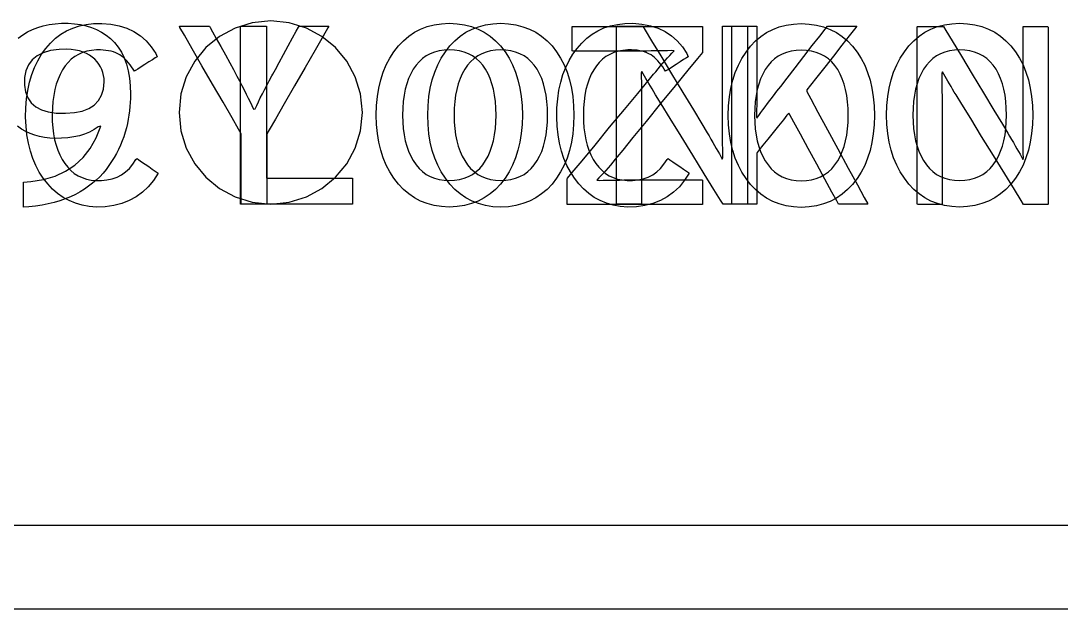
# Model space of a CAD drawing. Extents: x 1 to 47.7, y 0.2 to 35.
# Drawn here: x 21.691 to 22.258, y 8.656 to 8.977 of the extents above; entities that cross this region are included whole.
import ezdxf

# ---------------------------------------------------------------- set-up
doc = ezdxf.new("R2010")
doc.units = 0
doc.header["$MEASUREMENT"] = 0
for name, color, linetype in [('4_1__5U__UP_TO_TWO_IO_BOAR', 7, 'CONTINUOUS'), ('4_2__5U__FRONT_PANEL_W_24_', 7, 'CONTINUOUS'), ('5_1___24__TARGET_LEDS___12', 7, 'CONTINUOUS')]:
    doc.layers.add(name, color=color, linetype=linetype)

msp = doc.modelspace()

# ---------------------------------------------------------------- linework, layer by layer
at = {"layer": '4_1__5U__UP_TO_TWO_IO_BOAR'}
for points in [[(21.82688, 8.87719), (21.83696, 8.87821), (21.84634, 8.88113), (21.85484, 8.88574), (21.86224, 8.89185), (21.86835, 8.89925), (21.87297, 8.90775), (21.87588, 8.91714), (21.8769, 8.92721), (21.87588, 8.93729), (21.87297, 8.94668), (21.86835, 8.95517), (21.86224, 8.96257), (21.85484, 8.96867), (21.84634, 8.97328), (21.83696, 8.97619), (21.82688, 8.97721), (21.8168, 8.97619), (21.80742, 8.97328), (21.79893, 8.96867), (21.79154, 8.96257), (21.78544, 8.95517), (21.78083, 8.94668), (21.77792, 8.93729), (21.77691, 8.92721), (21.77792, 8.91714), (21.78083, 8.90775), (21.78544, 8.89925), (21.79154, 8.89185), (21.79893, 8.88574), (21.80742, 8.88113), (21.8168, 8.87821)], [(22.15613, 8.92559), (22.15595, 8.92042), (22.15549, 8.91549), (22.15474, 8.91082), (22.15371, 8.90639), (22.15238, 8.90222), (22.15077, 8.8983), (22.14887, 8.89462), (22.14669, 8.8912), (22.1442, 8.888), (22.14146, 8.88512), (22.13851, 8.88261), (22.13533, 8.88048), (22.13194, 8.87872), (22.12833, 8.87733), (22.1245, 8.87632), (22.12045, 8.87567), (22.11619, 8.87541), (22.11196, 8.87567), (22.10795, 8.87632), (22.10416, 8.87733), (22.1006, 8.87872), (22.09725, 8.88048), (22.09413, 8.88261), (22.09123, 8.88512), (22.08855, 8.888), (22.08606, 8.8912), (22.08382, 8.89462), (22.08188, 8.8983), (22.08023, 8.90222), (22.07887, 8.90639), (22.07781, 8.91082), (22.07704, 8.91549), (22.07657, 8.92042), (22.07639, 8.92559), (22.07657, 8.93077), (22.07704, 8.9357), (22.07781, 8.94039), (22.07887, 8.94483), (22.08023, 8.94903), (22.08188, 8.95299), (22.08382, 8.9567), (22.08606, 8.96016), (22.08855, 8.96336), (22.09123, 8.9662), (22.09413, 8.96867), (22.09725, 8.97077), (22.1006, 8.9725), (22.10416, 8.97385), (22.10795, 8.97484), (22.11196, 8.97546), (22.11619, 8.97571), (22.12045, 8.97546), (22.1245, 8.97484), (22.12833, 8.97385), (22.13194, 8.9725), (22.13533, 8.97077), (22.13851, 8.96867), (22.14146, 8.9662), (22.1442, 8.96336), (22.14669, 8.96016), (22.14887, 8.9567), (22.15077, 8.95299), (22.15238, 8.94903), (22.15371, 8.94483), (22.15474, 8.94039), (22.15549, 8.9357), (22.15595, 8.93077)], [(21.98856, 8.87697), (21.98856, 8.87748), (21.98856, 8.87886), (21.98856, 8.88085), (21.98856, 8.88318), (21.98856, 8.88561), (21.98856, 8.88787), (21.98856, 8.88971), (21.98856, 8.89087), (21.98871, 8.89132), (21.99135, 8.89452), (21.99664, 8.90091), (22.00372, 8.90946), (22.01171, 8.91912), (22.01977, 8.92886), (22.02703, 8.93763), (22.03262, 8.94439), (22.0357, 8.94811), (22.03681, 8.94945), (22.03815, 8.95105), (22.03947, 8.95259), (22.04076, 8.95409), (22.04203, 8.95554), (22.04328, 8.95693), (22.04449, 8.95828), (22.04569, 8.95957), (22.04685, 8.96082), (22.04532, 8.96094), (22.04328, 8.96089), (22.04117, 8.96085), (22.039, 8.96081), (22.03675, 8.96078), (22.03443, 8.96075), (22.03204, 8.96073), (22.02958, 8.96072), (22.02739, 8.96072), (22.02572, 8.96072), (22.02195, 8.96072), (22.01672, 8.96072), (22.01071, 8.96072), (22.00455, 8.96072), (21.99891, 8.96072), (21.99444, 8.96072), (21.99178, 8.96072), (21.99134, 8.96081), (21.99134, 8.96168), (21.99134, 8.96327), (21.99134, 8.96532), (21.99134, 8.9676), (21.99134, 8.96986), (21.99134, 8.97186), (21.99134, 8.97336), (21.99134, 8.97411), (21.99269, 8.97415), (21.99851, 8.97415), (22.00773, 8.97415), (22.01907, 8.97415), (22.03124, 8.97415), (22.04294, 8.97415), (22.0529, 8.97415), (22.05982, 8.97415), (22.06241, 8.97415), (22.06241, 8.97363), (22.06241, 8.97226), (22.06241, 8.97028), (22.06241, 8.96795), (22.06241, 8.96554), (22.06241, 8.96328), (22.06241, 8.96145), (22.06241, 8.9603), (22.06226, 8.95985), (22.05965, 8.95665), (22.05442, 8.95025), (22.04743, 8.94169), (22.03952, 8.93202), (22.03156, 8.92228), (22.02439, 8.9135), (22.01885, 8.90673), (22.01581, 8.903), (22.01472, 8.90166), (22.0134, 8.90005), (22.0121, 8.89849), (22.01082, 8.89699), (22.00955, 8.89554), (22.0083, 8.89415), (22.00707, 8.89281), (22.00586, 8.89152), (22.00467, 8.89029), (22.00619, 8.89017), (22.00823, 8.89022), (22.01034, 8.89027), (22.01252, 8.89031), (22.01477, 8.89034), (22.01709, 8.89036), (22.01948, 8.89038), (22.02193, 8.89039), (22.02413, 8.89039), (22.0259, 8.89039), (22.02991, 8.89039), (22.03545, 8.89039), (22.04184, 8.89039), (22.04838, 8.89039), (22.05437, 8.89039), (22.05912, 8.89039), (22.06194, 8.89039), (22.06241, 8.8903), (22.06241, 8.88943), (22.06241, 8.88785), (22.06241, 8.88579), (22.06241, 8.88352), (22.06241, 8.88125), (22.06241, 8.87925), (22.06241, 8.87776), (22.06241, 8.87701), (22.061, 8.87697), (22.05496, 8.87697), (22.04538, 8.87697), (22.0336, 8.87697), (22.02096, 8.87697), (22.00879, 8.87697), (21.99844, 8.87697), (21.99125, 8.87697)], [(22.23745, 8.87697), (22.23608, 8.87919), (22.23242, 8.88512), (22.22717, 8.89366), (22.22099, 8.9037), (22.21456, 8.91414), (22.20858, 8.92386), (22.20371, 8.93177), (22.20064, 8.93676), (22.19966, 8.93836), (22.19874, 8.93988), (22.19786, 8.94136), (22.19701, 8.9428), (22.19618, 8.9442), (22.19539, 8.94555), (22.19462, 8.94686), (22.19389, 8.94812), (22.19318, 8.94935), (22.19289, 8.94856), (22.19289, 8.94622), (22.1929, 8.94381), (22.19291, 8.94132), (22.19292, 8.93876), (22.19294, 8.93612), (22.19296, 8.93341), (22.19299, 8.93062), (22.19302, 8.92776), (22.19302, 8.92597), (22.19302, 8.92145), (22.19302, 8.91465), (22.19302, 8.90647), (22.19302, 8.89784), (22.19302, 8.88966), (22.19302, 8.88286), (22.19302, 8.87833), (22.19301, 8.87697), (22.19238, 8.87697), (22.19094, 8.87697), (22.18896, 8.87697), (22.18668, 8.87697), (22.18435, 8.87697), (22.18221, 8.87697), (22.18051, 8.87697), (22.1795, 8.87697), (22.17933, 8.87765), (22.17933, 8.88395), (22.17933, 8.8954), (22.17933, 8.91026), (22.17933, 8.92675), (22.17933, 8.94312), (22.17933, 8.9576), (22.17933, 8.96843), (22.17933, 8.97384), (22.17961, 8.97415), (22.18079, 8.97415), (22.18265, 8.97415), (22.18494, 8.97415), (22.18741, 8.97415), (22.18977, 8.97415), (22.19179, 8.97415), (22.19319, 8.97415), (22.19371, 8.97415), (22.19502, 8.97198), (22.1985, 8.96621), (22.20352, 8.9579), (22.20941, 8.94813), (22.21554, 8.93798), (22.22125, 8.92851), (22.22589, 8.92082), (22.22882, 8.91597), (22.22981, 8.91431), (22.23086, 8.9125), (22.23187, 8.91076), (22.23283, 8.90908), (22.23375, 8.90746), (22.23463, 8.90591), (22.23547, 8.90442), (22.23626, 8.90299), (22.23701, 8.90162), (22.2373, 8.9024), (22.23727, 8.90481), (22.23725, 8.90729), (22.23723, 8.90983), (22.23721, 8.91244), (22.2372, 8.91512), (22.23719, 8.91787), (22.23718, 8.92069), (22.23718, 8.92357), (22.23718, 8.92535), (22.23718, 8.92985), (22.23718, 8.93663), (22.23718, 8.94477), (22.23718, 8.95337), (22.23718, 8.96151), (22.23718, 8.96829), (22.23718, 8.97279), (22.23719, 8.97415), (22.23783, 8.97415), (22.23926, 8.97415), (22.24124, 8.97415), (22.24352, 8.97415), (22.24586, 8.97415), (22.248, 8.97415), (22.24969, 8.97415), (22.2507, 8.97415), (22.25087, 8.97347), (22.25087, 8.96717), (22.25087, 8.95571), (22.25087, 8.94086), (22.25087, 8.92436), (22.25087, 8.908), (22.25087, 8.89352), (22.25087, 8.88269), (22.25087, 8.87727), (22.25061, 8.87697), (22.24951, 8.87697), (22.24777, 8.87697), (22.24563, 8.87697), (22.24333, 8.87697), (22.24112, 8.87697), (22.23924, 8.87697), (22.23794, 8.87697)], [(22.14176, 8.92559), (22.14168, 8.92941), (22.14141, 8.93303), (22.14096, 8.93645), (22.14034, 8.93968), (22.13953, 8.94271), (22.13855, 8.94554), (22.13739, 8.94817), (22.13606, 8.95061), (22.13453, 8.95282), (22.13283, 8.95476), (22.13096, 8.95644), (22.12892, 8.95787), (22.12672, 8.95904), (22.12434, 8.95996), (22.12179, 8.96063), (22.11908, 8.96104), (22.11619, 8.9612), (22.11336, 8.96104), (22.1107, 8.96063), (22.1082, 8.95996), (22.10585, 8.95904), (22.10368, 8.95787), (22.10166, 8.95644), (22.0998, 8.95476), (22.09811, 8.95282), (22.09657, 8.95061), (22.09521, 8.94817), (22.09403, 8.94554), (22.09303, 8.94271), (22.09221, 8.93968), (22.09157, 8.93645), (22.09112, 8.93303), (22.09084, 8.92941), (22.09075, 8.92559), (22.09084, 8.92182), (22.09112, 8.91824), (22.09157, 8.91486), (22.09221, 8.91166), (22.09303, 8.90866), (22.09403, 8.90586), (22.09521, 8.90325), (22.09657, 8.90083), (22.09811, 8.89858), (22.0998, 8.89655), (22.10166, 8.89479), (22.10368, 8.8933), (22.10585, 8.89208), (22.1082, 8.89114), (22.1107, 8.89046), (22.11336, 8.89005), (22.11619, 8.88992), (22.11908, 8.89005), (22.12179, 8.89046), (22.12434, 8.89114), (22.12672, 8.89208), (22.12892, 8.8933), (22.13096, 8.89479), (22.13283, 8.89655), (22.13453, 8.89858), (22.13606, 8.90083), (22.13739, 8.90325), (22.13855, 8.90586), (22.13953, 8.90866), (22.14034, 8.91166), (22.14096, 8.91486), (22.14141, 8.91824), (22.14168, 8.92182)]]:
    msp.add_lwpolyline(points, close=True, dxfattribs=at)
msp.add_lwpolyline([(25.35263, 8.65629), (21.57681, 8.65629)], dxfattribs=at)
at = {"layer": '4_2__5U__FRONT_PANEL_W_24_'}
for points in [[(21.76546, 8.89414), (21.76291, 8.89019), (21.76007, 8.88672), (21.75692, 8.88372), (21.75347, 8.88118), (21.74972, 8.87912), (21.74567, 8.87752), (21.74132, 8.8764), (21.73666, 8.87574), (21.73194, 8.87559), (21.72787, 8.87594), (21.72401, 8.87664), (21.72037, 8.8777), (21.71693, 8.87911), (21.7137, 8.88087), (21.71068, 8.88299), (21.70788, 8.88546), (21.70528, 8.88829), (21.70287, 8.89141), (21.70068, 8.89474), (21.69878, 8.89832), (21.69716, 8.90212), (21.69582, 8.90617), (21.69476, 8.91045), (21.69397, 8.91497), (21.69347, 8.91972), (21.69324, 8.92471), (21.69334, 8.92979), (21.69374, 8.93465), (21.69441, 8.93927), (21.69536, 8.94367), (21.69659, 8.94783), (21.6981, 8.95176), (21.69989, 8.95546), (21.70196, 8.95893), (21.7043, 8.96216), (21.70681, 8.96509), (21.70954, 8.96766), (21.71247, 8.96988), (21.71561, 8.97175), (21.71896, 8.97328), (21.72253, 8.97445), (21.7263, 8.97527), (21.73029, 8.97574), (21.73478, 8.97582), (21.73969, 8.9754), (21.74425, 8.97451), (21.74845, 8.97315), (21.75231, 8.97132), (21.75581, 8.96903), (21.75895, 8.96627), (21.76174, 8.96304), (21.76418, 8.95933), (21.76489, 8.95761), (21.76396, 8.95701), (21.7624, 8.95601), (21.76044, 8.95474), (21.75832, 8.95337), (21.75624, 8.95203), (21.75444, 8.95087), (21.75315, 8.95004), (21.75258, 8.94967), (21.75187, 8.95082), (21.75104, 8.95208), (21.75019, 8.95326), (21.74932, 8.95436), (21.74842, 8.95538), (21.74751, 8.95632), (21.74657, 8.95717), (21.7456, 8.95795), (21.74461, 8.95865), (21.74351, 8.95924), (21.74235, 8.95976), (21.74112, 8.9602), (21.73983, 8.96057), (21.73847, 8.96087), (21.73705, 8.9611), (21.73556, 8.96125), (21.73401, 8.96133), (21.73193, 8.96131), (21.72924, 8.96107), (21.7267, 8.96058), (21.72433, 8.95986), (21.72211, 8.95889), (21.72005, 8.95768), (21.71814, 8.95623), (21.71639, 8.95454), (21.7148, 8.9526), (21.71334, 8.95041), (21.71204, 8.94801), (21.7109, 8.94543), (21.70994, 8.94265), (21.70916, 8.9397), (21.70854, 8.93655), (21.7081, 8.93322), (21.70783, 8.9297), (21.70773, 8.92599), (21.7078, 8.92231), (21.70805, 8.9188), (21.70847, 8.91548), (21.70906, 8.91235), (21.70983, 8.90939), (21.71077, 8.90662), (21.71187, 8.90404), (21.71316, 8.90164), (21.7146, 8.89941), (21.71617, 8.89734), (21.7179, 8.89554), (21.71978, 8.89399), (21.72182, 8.8927), (21.72402, 8.89167), (21.72638, 8.89089), (21.72889, 8.89037), (21.73156, 8.89011), (21.73453, 8.8901), (21.73758, 8.89041), (21.74043, 8.89104), (21.74307, 8.89198), (21.74552, 8.89324), (21.74778, 8.89483), (21.74983, 8.89673), (21.75169, 8.89895), (21.75335, 8.90149), (21.75399, 8.90206), (21.75496, 8.90139), (21.75648, 8.90034), (21.75834, 8.89905), (21.76034, 8.89767), (21.76226, 8.89634), (21.7639, 8.89522), (21.76503, 8.89443)], [(21.99222, 8.92574), (21.99205, 8.92057), (21.99158, 8.91564), (21.99084, 8.91097), (21.9898, 8.90654), (21.98848, 8.90237), (21.98686, 8.89845), (21.98497, 8.89477), (21.98278, 8.89135), (21.98029, 8.88815), (21.97756, 8.88527), (21.9746, 8.88276), (21.97143, 8.88063), (21.96804, 8.87887), (21.96443, 8.87748), (21.9606, 8.87646), (21.95655, 8.87582), (21.95228, 8.87556), (21.94805, 8.87582), (21.94404, 8.87646), (21.94026, 8.87748), (21.93669, 8.87887), (21.93334, 8.88063), (21.93022, 8.88276), (21.92732, 8.88527), (21.92464, 8.88815), (21.92216, 8.89135), (21.91992, 8.89477), (21.91797, 8.89845), (21.91632, 8.90237), (21.91496, 8.90654), (21.9139, 8.91097), (21.91313, 8.91564), (21.91266, 8.92057), (21.91248, 8.92574), (21.91266, 8.93092), (21.91313, 8.93585), (21.9139, 8.94054), (21.91496, 8.94498), (21.91632, 8.94918), (21.91797, 8.95314), (21.91992, 8.95685), (21.92216, 8.96031), (21.92464, 8.96351), (21.92732, 8.96635), (21.93022, 8.96882), (21.93334, 8.97092), (21.93669, 8.97265), (21.94026, 8.974), (21.94404, 8.97499), (21.94805, 8.97561), (21.95228, 8.97586), (21.95655, 8.97561), (21.9606, 8.97499), (21.96443, 8.974), (21.96804, 8.97265), (21.97143, 8.97092), (21.9746, 8.96882), (21.97756, 8.96635), (21.98029, 8.96351), (21.98278, 8.96031), (21.98497, 8.95685), (21.98686, 8.95314), (21.98848, 8.94918), (21.9898, 8.94498), (21.99084, 8.94054), (21.99158, 8.93585), (21.99205, 8.93092)], [(21.82485, 8.91553), (21.82485, 8.9141), (21.82485, 8.9103), (21.82485, 8.90484), (21.82485, 8.89844), (21.82485, 8.89181), (21.82485, 8.88567), (21.82485, 8.88073), (21.82485, 8.87771), (21.82478, 8.87712), (21.82391, 8.87712), (21.82226, 8.87712), (21.8201, 8.87712), (21.81769, 8.87712), (21.81529, 8.87712), (21.81317, 8.87712), (21.81159, 8.87712), (21.8108, 8.87712), (21.81076, 8.87789), (21.81076, 8.88111), (21.81076, 8.8862), (21.81076, 8.89242), (21.81076, 8.89907), (21.81076, 8.90542), (21.81076, 8.91076), (21.81076, 8.91438), (21.81075, 8.91559), (21.80928, 8.91814), (21.80578, 8.92423), (21.80088, 8.93275), (21.79522, 8.94262), (21.7894, 8.95273), (21.78408, 8.962), (21.77987, 8.96933), (21.7774, 8.97362), (21.77714, 8.9743), (21.77826, 8.9743), (21.78026, 8.9743), (21.78283, 8.9743), (21.78567, 8.9743), (21.78847, 8.9743), (21.79092, 8.9743), (21.79271, 8.9743), (21.79353, 8.9743), (21.79392, 8.97362), (21.79523, 8.97123), (21.79721, 8.9676), (21.79961, 8.96321), (21.80214, 8.95858), (21.80453, 8.9542), (21.80652, 8.95056), (21.80782, 8.94817), (21.80845, 8.94702), (21.8098, 8.94444), (21.81109, 8.94196), (21.81232, 8.93957), (21.81349, 8.93728), (21.81459, 8.93508), (21.81563, 8.93298), (21.8166, 8.93097), (21.81752, 8.92906), (21.81836, 8.9292), (21.81924, 8.93107), (21.8202, 8.93304), (21.82122, 8.93512), (21.82232, 8.93731), (21.82349, 8.93961), (21.82473, 8.942), (21.82605, 8.94451), (21.82743, 8.94712), (21.82802, 8.94819), (21.82941, 8.95073), (21.83146, 8.95447), (21.8339, 8.95892), (21.83645, 8.96358), (21.83884, 8.96794), (21.8408, 8.9715), (21.84204, 8.97376), (21.84238, 8.9743), (21.84329, 8.9743), (21.84512, 8.9743), (21.84758, 8.9743), (21.85035, 8.9743), (21.85313, 8.9743), (21.85562, 8.9743), (21.85753, 8.9743), (21.85853, 8.9743), (21.85809, 8.97339), (21.85544, 8.96877), (21.8511, 8.96121), (21.8457, 8.95181), (21.83987, 8.94167), (21.83424, 8.93188), (21.82944, 8.92352), (21.8261, 8.91771)], [(22.07354, 8.87712), (22.07217, 8.87934), (22.06852, 8.88527), (22.06326, 8.89381), (22.05708, 8.90385), (22.05066, 8.91429), (22.04467, 8.92401), (22.0398, 8.93192), (22.03673, 8.93691), (22.03575, 8.93851), (22.03484, 8.94004), (22.03395, 8.94152), (22.0331, 8.94296), (22.03228, 8.94435), (22.03148, 8.9457), (22.03071, 8.94701), (22.02998, 8.94827), (22.02927, 8.9495), (22.02898, 8.9487), (22.02898, 8.94637), (22.02899, 8.94396), (22.029, 8.94147), (22.02902, 8.93891), (22.02903, 8.93627), (22.02906, 8.93356), (22.02908, 8.93077), (22.02911, 8.92791), (22.02911, 8.92612), (22.02911, 8.9216), (22.02911, 8.9148), (22.02911, 8.90662), (22.02911, 8.89799), (22.02911, 8.88981), (22.02911, 8.883), (22.02911, 8.87848), (22.0291, 8.87712), (22.02847, 8.87712), (22.02704, 8.87712), (22.02506, 8.87712), (22.02278, 8.87712), (22.02044, 8.87712), (22.0183, 8.87712), (22.0166, 8.87712), (22.0156, 8.87712), (22.01543, 8.8778), (22.01543, 8.88409), (22.01543, 8.89555), (22.01543, 8.91041), (22.01543, 8.9269), (22.01543, 8.94327), (22.01543, 8.95775), (22.01543, 8.96858), (22.01543, 8.97399), (22.0157, 8.9743), (22.01688, 8.9743), (22.01874, 8.9743), (22.02104, 8.9743), (22.0235, 8.9743), (22.02587, 8.9743), (22.02788, 8.9743), (22.02928, 8.9743), (22.02981, 8.9743), (22.03111, 8.97213), (22.0346, 8.96636), (22.03961, 8.95805), (22.0455, 8.94828), (22.05163, 8.93813), (22.05734, 8.92866), (22.06198, 8.92097), (22.06491, 8.91611), (22.0659, 8.91446), (22.06695, 8.91265), (22.06796, 8.91091), (22.06893, 8.90923), (22.06985, 8.90761), (22.07073, 8.90606), (22.07156, 8.90457), (22.07235, 8.90314), (22.0731, 8.90177), (22.07339, 8.90255), (22.07337, 8.90496), (22.07334, 8.90743), (22.07332, 8.90998), (22.07331, 8.91259), (22.07329, 8.91527), (22.07328, 8.91802), (22.07328, 8.92084), (22.07328, 8.92372), (22.07328, 8.9255), (22.07328, 8.93), (22.07328, 8.93678), (22.07328, 8.94492), (22.07328, 8.95352), (22.07328, 8.96166), (22.07328, 8.96843), (22.07328, 8.97294), (22.07329, 8.9743), (22.07392, 8.9743), (22.07535, 8.9743), (22.07733, 8.9743), (22.07961, 8.9743), (22.08195, 8.9743), (22.08409, 8.9743), (22.08579, 8.9743), (22.08679, 8.9743), (22.08696, 8.97362), (22.08696, 8.96732), (22.08696, 8.95586), (22.08696, 8.941), (22.08696, 8.92451), (22.08696, 8.90815), (22.08696, 8.89367), (22.08696, 8.88284), (22.08696, 8.87742), (22.08671, 8.87712), (22.08561, 8.87712), (22.08387, 8.87712), (22.08173, 8.87712), (22.07943, 8.87712), (22.07722, 8.87712), (22.07534, 8.87712), (22.07403, 8.87712)], [(21.97786, 8.92574), (21.97777, 8.92956), (21.9775, 8.93318), (21.97705, 8.9366), (21.97643, 8.93983), (21.97563, 8.94286), (21.97465, 8.94569), (21.97349, 8.94832), (21.97215, 8.95076), (21.97063, 8.95297), (21.96893, 8.95491), (21.96706, 8.95659), (21.96502, 8.95802), (21.96281, 8.95919), (21.96043, 8.96011), (21.95789, 8.96078), (21.95517, 8.96119), (21.95228, 8.96134), (21.94946, 8.96119), (21.94679, 8.96078), (21.94429, 8.96011), (21.94195, 8.95919), (21.93977, 8.95802), (21.93775, 8.95659), (21.9359, 8.95491), (21.9342, 8.95297), (21.93267, 8.95076), (21.9313, 8.94832), (21.93012, 8.94569), (21.92912, 8.94286), (21.9283, 8.93983), (21.92766, 8.9366), (21.92721, 8.93318), (21.92694, 8.92956), (21.92685, 8.92574), (21.92694, 8.92197), (21.92721, 8.91839), (21.92766, 8.915), (21.9283, 8.91181), (21.92912, 8.90881), (21.93012, 8.90601), (21.9313, 8.9034), (21.93267, 8.90098), (21.9342, 8.89873), (21.9359, 8.8967), (21.93775, 8.89494), (21.93977, 8.89345), (21.94195, 8.89223), (21.94429, 8.89129), (21.94679, 8.89061), (21.94946, 8.8902), (21.95228, 8.89007), (21.95517, 8.8902), (21.95789, 8.89061), (21.96043, 8.89129), (21.96281, 8.89223), (21.96502, 8.89345), (21.96706, 8.89494), (21.96893, 8.8967), (21.97063, 8.89873), (21.97215, 8.90098), (21.97349, 8.9034), (21.97465, 8.90601), (21.97563, 8.90881), (21.97643, 8.91181), (21.97705, 8.915), (21.9775, 8.91839), (21.97777, 8.92197)]]:
    msp.add_lwpolyline(points, close=True, dxfattribs=at)
msp.add_lwpolyline([(25.35207, 8.70187), (19.77626, 8.70187)], dxfattribs=at)
at = {"layer": '5_1___24__TARGET_LEDS___12'}
for points in [[(21.68919, 8.96781), (21.69163, 8.96957), (21.69422, 8.97112), (21.69696, 8.97244), (21.69984, 8.97356), (21.70287, 8.97445), (21.70605, 8.97513), (21.70938, 8.97559), (21.71286, 8.97583), (21.71642, 8.97585), (21.71982, 8.97564), (21.72308, 8.97519), (21.72618, 8.9745), (21.72915, 8.97357), (21.73196, 8.9724), (21.73463, 8.971), (21.73714, 8.96935), (21.73951, 8.96747), (21.74174, 8.96531), (21.74373, 8.96284), (21.74546, 8.96007), (21.74694, 8.957), (21.74816, 8.95363), (21.74912, 8.94996), (21.74982, 8.94598), (21.75027, 8.9417), (21.75045, 8.93712), (21.75042, 8.9349), (21.75031, 8.93265), (21.75013, 8.93039), (21.74989, 8.9281), (21.74956, 8.9258), (21.74917, 8.92347), (21.74871, 8.92113), (21.74817, 8.91876), (21.74755, 8.91638), (21.74679, 8.914), (21.74593, 8.91166), (21.74496, 8.90934), (21.7439, 8.90706), (21.74273, 8.9048), (21.74147, 8.90258), (21.7401, 8.90038), (21.73864, 8.89822), (21.73709, 8.89611), (21.73544, 8.89411), (21.73366, 8.89219), (21.73176, 8.89035), (21.72974, 8.88861), (21.72759, 8.88696), (21.72531, 8.88539), (21.72291, 8.88391), (21.72038, 8.88252), (21.7177, 8.88121), (21.71487, 8.88003), (21.7119, 8.87898), (21.7088, 8.87807), (21.70556, 8.87729), (21.70217, 8.87665), (21.69865, 8.87614), (21.69499, 8.87576), (21.69208, 8.8756), (21.69208, 8.87632), (21.69208, 8.87781), (21.69208, 8.87984), (21.69208, 8.88215), (21.69208, 8.88448), (21.69208, 8.8866), (21.69208, 8.88824), (21.69208, 8.88916), (21.69607, 8.88954), (21.70302, 8.89063), (21.70934, 8.89249), (21.71504, 8.89513), (21.72012, 8.89853), (21.72458, 8.90269), (21.72842, 8.90763), (21.73164, 8.91333), (21.73423, 8.91981), (21.73281, 8.9194), (21.73054, 8.91787), (21.72808, 8.91654), (21.72543, 8.91543), (21.72258, 8.91454), (21.71954, 8.91385), (21.7163, 8.91338), (21.71288, 8.91312), (21.70937, 8.91307), (21.70644, 8.91321), (21.70362, 8.91353), (21.70089, 8.91406), (21.69827, 8.91479), (21.69575, 8.91572), (21.69332, 8.91685), (21.691, 8.91817), (21.68878, 8.9197)], [(21.81042, 8.87713), (21.81042, 8.97431), (21.82451, 8.97431), (21.82451, 8.89137), (21.87147, 8.89137), (21.87147, 8.87713), (21.81042, 8.87713)], [(25.35207, 8.70187), (19.77626, 8.70187)]]:
    msp.add_lwpolyline(points, dxfattribs=at)
for points in [[(21.96415, 8.92575), (21.96397, 8.92058), (21.96351, 8.91566), (21.96276, 8.91098), (21.96172, 8.90656), (21.9604, 8.90238), (21.95879, 8.89846), (21.95689, 8.89479), (21.95471, 8.89136), (21.95222, 8.88816), (21.94948, 8.88528), (21.94653, 8.88277), (21.94335, 8.88064), (21.93996, 8.87888), (21.93635, 8.87749), (21.93252, 8.87648), (21.92847, 8.87584), (21.92421, 8.87557), (21.91998, 8.87584), (21.91597, 8.87648), (21.91218, 8.87749), (21.90861, 8.87888), (21.90527, 8.88064), (21.90215, 8.88277), (21.89924, 8.88528), (21.89657, 8.88816), (21.89408, 8.89136), (21.89184, 8.89479), (21.88989, 8.89846), (21.88824, 8.90238), (21.88689, 8.90656), (21.88582, 8.91098), (21.88506, 8.91566), (21.88458, 8.92058), (21.88441, 8.92575), (21.88458, 8.93093), (21.88506, 8.93586), (21.88582, 8.94055), (21.88689, 8.945), (21.88824, 8.9492), (21.88989, 8.95315), (21.89184, 8.95686), (21.89408, 8.96033), (21.89657, 8.96353), (21.89924, 8.96636), (21.90215, 8.96883), (21.90527, 8.97093), (21.90861, 8.97266), (21.91218, 8.97402), (21.91597, 8.97501), (21.91998, 8.97562), (21.92421, 8.97587), (21.92847, 8.97562), (21.93252, 8.97501), (21.93635, 8.97402), (21.93996, 8.97266), (21.94335, 8.97093), (21.94653, 8.96883), (21.94948, 8.96636), (21.95222, 8.96353), (21.95471, 8.96033), (21.95689, 8.95686), (21.95879, 8.95315), (21.9604, 8.9492), (21.96172, 8.945), (21.96276, 8.94055), (21.96351, 8.93586), (21.96397, 8.93093)], [(22.0551, 8.89415), (22.05256, 8.89021), (22.04971, 8.88673), (22.04657, 8.88373), (22.04312, 8.8812), (22.03937, 8.87913), (22.03532, 8.87754), (22.03097, 8.87641), (22.02631, 8.87575), (22.02159, 8.8756), (22.01752, 8.87595), (22.01366, 8.87666), (22.01001, 8.87771), (22.00657, 8.87912), (22.00335, 8.88089), (22.00033, 8.88301), (21.99752, 8.88548), (21.99493, 8.8883), (21.99251, 8.89142), (21.99033, 8.89476), (21.98843, 8.89833), (21.98681, 8.90214), (21.98547, 8.90618), (21.9844, 8.91046), (21.98362, 8.91498), (21.98311, 8.91974), (21.98289, 8.92473), (21.98299, 8.92981), (21.98338, 8.93466), (21.98406, 8.93929), (21.98501, 8.94368), (21.98624, 8.94784), (21.98775, 8.95177), (21.98954, 8.95547), (21.9916, 8.95894), (21.99395, 8.96218), (21.99646, 8.9651), (21.99918, 8.96767), (22.00211, 8.9699), (22.00526, 8.97177), (22.00861, 8.97329), (22.01217, 8.97446), (22.01595, 8.97528), (22.01993, 8.97575), (22.02442, 8.97583), (22.02933, 8.97541), (22.03389, 8.97452), (22.0381, 8.97316), (22.04195, 8.97133), (22.04545, 8.96904), (22.0486, 8.96628), (22.05139, 8.96304), (22.05383, 8.95935), (22.05454, 8.95763), (22.0536, 8.95702), (22.05205, 8.95602), (22.05009, 8.95476), (22.04796, 8.95339), (22.04589, 8.95205), (22.04409, 8.95089), (22.04279, 8.95005), (22.04222, 8.94969), (22.04152, 8.95084), (22.04069, 8.9521), (22.03984, 8.95327), (22.03897, 8.95437), (22.03807, 8.95539), (22.03715, 8.95633), (22.03621, 8.95719), (22.03525, 8.95797), (22.03426, 8.95866), (22.03316, 8.95925), (22.032, 8.95977), (22.03077, 8.96022), (22.02948, 8.96059), (22.02812, 8.96089), (22.0267, 8.96111), (22.02521, 8.96127), (22.02366, 8.96134), (22.02157, 8.96133), (22.01888, 8.96108), (22.01635, 8.9606), (22.01397, 8.95987), (22.01175, 8.9589), (22.00969, 8.95769), (22.00779, 8.95624), (22.00604, 8.95455), (22.00445, 8.95262), (22.00299, 8.95042), (22.00168, 8.94802), (22.00055, 8.94544), (21.99959, 8.94267), (21.9988, 8.93971), (21.99819, 8.93656), (21.99774, 8.93323), (21.99747, 8.92971), (21.99738, 8.92601), (21.99745, 8.92232), (21.9977, 8.91882), (21.99812, 8.9155), (21.99871, 8.91236), (21.99947, 8.90941), (22.00041, 8.90664), (22.00152, 8.90405), (22.0028, 8.90165), (22.00425, 8.89942), (22.00582, 8.89736), (22.00754, 8.89555), (22.00943, 8.89401), (22.01147, 8.89272), (22.01367, 8.89168), (22.01602, 8.8909), (22.01854, 8.89038), (22.0212, 8.89012), (22.02418, 8.89012), (22.02722, 8.89042), (22.03007, 8.89105), (22.03272, 8.89199), (22.03517, 8.89326), (22.03742, 8.89484), (22.03948, 8.89674), (22.04133, 8.89896), (22.04299, 8.9015), (22.04364, 8.90207), (22.0446, 8.90141), (22.04612, 8.90036), (22.04799, 8.89907), (22.04999, 8.89769), (22.05191, 8.89636), (22.05354, 8.89523), (22.05468, 8.89445)], [(22.24247, 8.92575), (22.24229, 8.92058), (22.24183, 8.91566), (22.24108, 8.91098), (22.24004, 8.90656), (22.23872, 8.90238), (22.23711, 8.89846), (22.23521, 8.89479), (22.23303, 8.89136), (22.23054, 8.88816), (22.2278, 8.88528), (22.22485, 8.88277), (22.22167, 8.88064), (22.21828, 8.87888), (22.21467, 8.87749), (22.21084, 8.87648), (22.20679, 8.87584), (22.20253, 8.87557), (22.1983, 8.87584), (22.19429, 8.87648), (22.1905, 8.87749), (22.18693, 8.87888), (22.18359, 8.88064), (22.18047, 8.88277), (22.17757, 8.88528), (22.17489, 8.88816), (22.1724, 8.89136), (22.17016, 8.89479), (22.16822, 8.89846), (22.16656, 8.90238), (22.16521, 8.90656), (22.16415, 8.91098), (22.16338, 8.91566), (22.1629, 8.92058), (22.16273, 8.92575), (22.1629, 8.93093), (22.16338, 8.93586), (22.16415, 8.94055), (22.16521, 8.945), (22.16656, 8.9492), (22.16822, 8.95315), (22.17016, 8.95686), (22.1724, 8.96033), (22.17489, 8.96353), (22.17757, 8.96636), (22.18047, 8.96883), (22.18359, 8.97093), (22.18693, 8.97266), (22.1905, 8.97402), (22.19429, 8.97501), (22.1983, 8.97562), (22.20253, 8.97587), (22.20679, 8.97562), (22.21084, 8.97501), (22.21467, 8.97402), (22.21828, 8.97266), (22.22167, 8.97093), (22.22485, 8.96883), (22.2278, 8.96636), (22.23054, 8.96353), (22.23303, 8.96033), (22.23521, 8.95686), (22.23711, 8.95315), (22.23872, 8.9492), (22.24004, 8.945), (22.24108, 8.94055), (22.24183, 8.93586), (22.24229, 8.93093)], [(22.13652, 8.87713), (22.13553, 8.87895), (22.13289, 8.8838), (22.1291, 8.89078), (22.12464, 8.89898), (22.12001, 8.90751), (22.11569, 8.91546), (22.11217, 8.92192), (22.10996, 8.926), (22.10939, 8.92688), (22.10841, 8.92567), (22.10647, 8.92324), (22.10386, 8.92), (22.10092, 8.91634), (22.09795, 8.91265), (22.09528, 8.90932), (22.09322, 8.90675), (22.09209, 8.90534), (22.09197, 8.90485), (22.09197, 8.90278), (22.09197, 8.8993), (22.09197, 8.89491), (22.09197, 8.89013), (22.09197, 8.88545), (22.09197, 8.88139), (22.09197, 8.87845), (22.09197, 8.87715), (22.0916, 8.87713), (22.09037, 8.87713), (22.08852, 8.87713), (22.0863, 8.87713), (22.08396, 8.87713), (22.08174, 8.87713), (22.07989, 8.87713), (22.07867, 8.87713), (22.07829, 8.87721), (22.07829, 8.88171), (22.07829, 8.89187), (22.07829, 8.90593), (22.07829, 8.92214), (22.07829, 8.93872), (22.07829, 8.95392), (22.07829, 8.96597), (22.07829, 8.97311), (22.07839, 8.97431), (22.07928, 8.97431), (22.08089, 8.97431), (22.08298, 8.97431), (22.08531, 8.97431), (22.08761, 8.97431), (22.08965, 8.97431), (22.09117, 8.97431), (22.09194, 8.97431), (22.09198, 8.97368), (22.09198, 8.97095), (22.09198, 8.96663), (22.09198, 8.96131), (22.09198, 8.9556), (22.09198, 8.95012), (22.09198, 8.94545), (22.09198, 8.9422), (22.09198, 8.94099), (22.09198, 8.93893), (22.09197, 8.93689), (22.09195, 8.93487), (22.09192, 8.93288), (22.09189, 8.9309), (22.09185, 8.92895), (22.09181, 8.92701), (22.09175, 8.9251), (22.092, 8.92415), (22.09304, 8.9256), (22.09414, 8.92711), (22.09529, 8.92869), (22.09651, 8.93033), (22.09779, 8.93203), (22.09912, 8.9338), (22.10052, 8.93562), (22.10197, 8.93751), (22.10296, 8.93878), (22.105, 8.94143), (22.10846, 8.94589), (22.11282, 8.95151), (22.11757, 8.95765), (22.12222, 8.96365), (22.12625, 8.96886), (22.12916, 8.97262), (22.13045, 8.97428), (22.13091, 8.97431), (22.13235, 8.97431), (22.13451, 8.97431), (22.13712, 8.97431), (22.13986, 8.97431), (22.14246, 8.97431), (22.14463, 8.97431), (22.14607, 8.97431), (22.14648, 8.97428), (22.14521, 8.97265), (22.14232, 8.96896), (22.13833, 8.96386), (22.13372, 8.95798), (22.12902, 8.95196), (22.1247, 8.94645), (22.12128, 8.94207), (22.11925, 8.93948), (22.11915, 8.93861), (22.12133, 8.9346), (22.12529, 8.9273), (22.13044, 8.91783), (22.13615, 8.90733), (22.14181, 8.8969), (22.14682, 8.88767), (22.15057, 8.88078), (22.15245, 8.87732), (22.15225, 8.87713), (22.15094, 8.87713), (22.14886, 8.87713), (22.1463, 8.87713), (22.14355, 8.87713), (22.14091, 8.87713), (22.13866, 8.87713), (22.1371, 8.87713)], [(21.73609, 8.94393), (21.73601, 8.94571), (21.73577, 8.94741), (21.73537, 8.94905), (21.73481, 8.95062), (21.73409, 8.95212), (21.73321, 8.95355), (21.73217, 8.95492), (21.73097, 8.95621), (21.7296, 8.95742), (21.72808, 8.95849), (21.7264, 8.95941), (21.72456, 8.96017), (21.72255, 8.96079), (21.72039, 8.96126), (21.71807, 8.96158), (21.71558, 8.96174), (21.71145, 8.96161), (21.70681, 8.96095), (21.70282, 8.95978), (21.69948, 8.9581), (21.69679, 8.95591), (21.69475, 8.9532), (21.69335, 8.94999), (21.69261, 8.94627), (21.69255, 8.94216), (21.69317, 8.93844), (21.69442, 8.93523), (21.69628, 8.93253), (21.69877, 8.93035), (21.70188, 8.92869), (21.70561, 8.92754), (21.70996, 8.92691), (21.71494, 8.92678), (21.71981, 8.92714), (21.72405, 8.928), (21.72765, 8.92938), (21.73061, 8.93127), (21.73294, 8.93367), (21.73462, 8.93658), (21.73568, 8.94)], [(21.94978, 8.92575), (21.94969, 8.92957), (21.94942, 8.93319), (21.94898, 8.93661), (21.94835, 8.93984), (21.94755, 8.94287), (21.94657, 8.9457), (21.94541, 8.94834), (21.94407, 8.95077), (21.94255, 8.95298), (21.94085, 8.95492), (21.93898, 8.9566), (21.93694, 8.95803), (21.93473, 8.95921), (21.93236, 8.96013), (21.92981, 8.96079), (21.92709, 8.9612), (21.92421, 8.96136), (21.92138, 8.9612), (21.91872, 8.96079), (21.91621, 8.96013), (21.91387, 8.95921), (21.91169, 8.95803), (21.90968, 8.9566), (21.90782, 8.95492), (21.90613, 8.95298), (21.90459, 8.95077), (21.90323, 8.94834), (21.90204, 8.9457), (21.90104, 8.94287), (21.90023, 8.93984), (21.89959, 8.93661), (21.89913, 8.93319), (21.89886, 8.92957), (21.89877, 8.92575), (21.89886, 8.92198), (21.89913, 8.9184), (21.89959, 8.91502), (21.90023, 8.91183), (21.90104, 8.90883), (21.90204, 8.90602), (21.90323, 8.90341), (21.90459, 8.901), (21.90613, 8.89874), (21.90782, 8.89671), (21.90968, 8.89495), (21.91169, 8.89346), (21.91387, 8.89225), (21.91621, 8.8913), (21.91872, 8.89062), (21.92138, 8.89022), (21.92421, 8.89008), (21.92709, 8.89022), (21.92981, 8.89062), (21.93236, 8.8913), (21.93473, 8.89225), (21.93694, 8.89346), (21.93898, 8.89495), (21.94085, 8.89671), (21.94255, 8.89874), (21.94407, 8.901), (21.94541, 8.90341), (21.94657, 8.90602), (21.94755, 8.90883), (21.94835, 8.91183), (21.94898, 8.91502), (21.94942, 8.9184), (21.94969, 8.92198)], [(22.2281, 8.92575), (22.22801, 8.92957), (22.22774, 8.93319), (22.2273, 8.93661), (22.22667, 8.93984), (22.22587, 8.94287), (22.22489, 8.9457), (22.22373, 8.94834), (22.22239, 8.95077), (22.22087, 8.95298), (22.21917, 8.95492), (22.2173, 8.9566), (22.21526, 8.95803), (22.21305, 8.95921), (22.21068, 8.96013), (22.20813, 8.96079), (22.20541, 8.9612), (22.20253, 8.96136), (22.1997, 8.9612), (22.19704, 8.96079), (22.19453, 8.96013), (22.19219, 8.95921), (22.19001, 8.95803), (22.188, 8.9566), (22.18614, 8.95492), (22.18445, 8.95298), (22.18291, 8.95077), (22.18155, 8.94834), (22.18036, 8.9457), (22.17936, 8.94287), (22.17855, 8.93984), (22.17791, 8.93661), (22.17745, 8.93319), (22.17718, 8.92957), (22.17709, 8.92575), (22.17718, 8.92198), (22.17745, 8.9184), (22.17791, 8.91502), (22.17855, 8.91183), (22.17936, 8.90883), (22.18036, 8.90602), (22.18155, 8.90341), (22.18291, 8.901), (22.18445, 8.89874), (22.18614, 8.89671), (22.188, 8.89495), (22.19001, 8.89346), (22.19219, 8.89225), (22.19453, 8.8913), (22.19704, 8.89062), (22.1997, 8.89022), (22.20253, 8.89008), (22.20541, 8.89022), (22.20813, 8.89062), (22.21068, 8.8913), (22.21305, 8.89225), (22.21526, 8.89346), (22.2173, 8.89495), (22.21917, 8.89671), (22.22087, 8.89874), (22.22239, 8.901), (22.22373, 8.90341), (22.22489, 8.90602), (22.22587, 8.90883), (22.22667, 8.91183), (22.2273, 8.91502), (22.22774, 8.9184), (22.22801, 8.92198)]]:
    msp.add_lwpolyline(points, close=True, dxfattribs=at)

doc.saveas('drawing.dxf')
